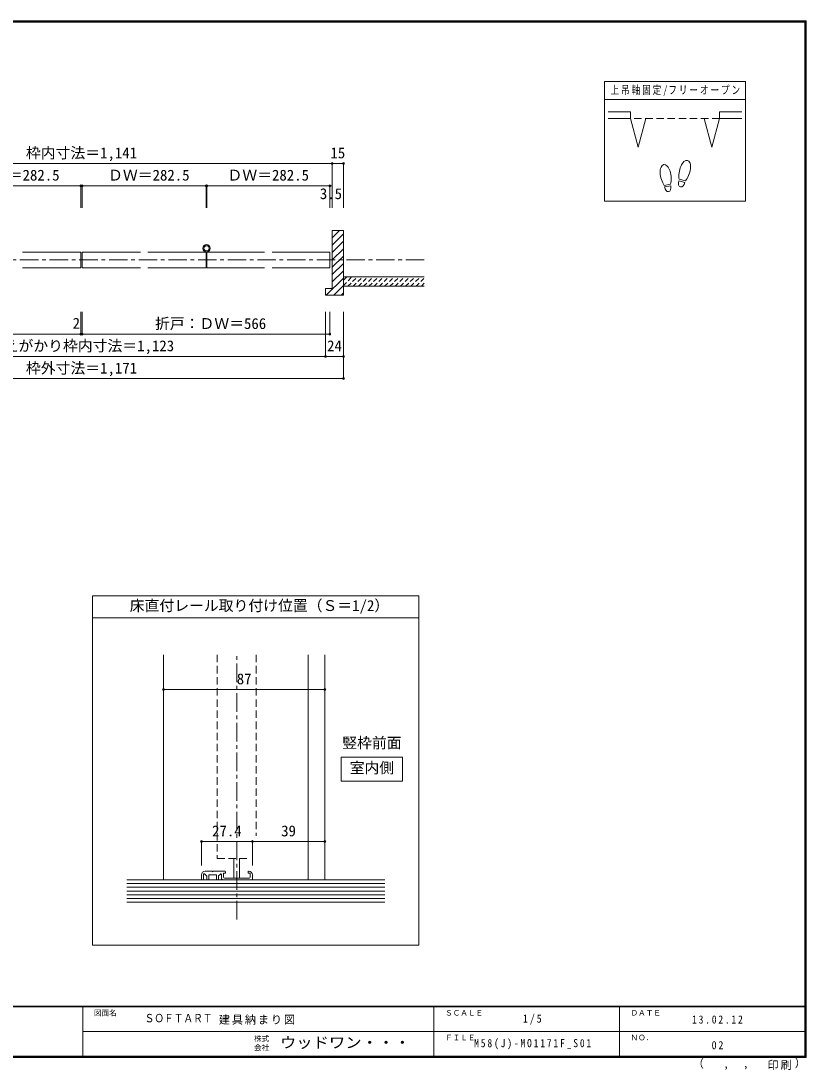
# Model space of a CAD drawing. Units: millimetres, scale not verified, with parts at other scales. Extents: x -973 to 977, y -718 to 696.
# Drawn here: x -82 to 977, y -718 to 696 of the extents above; entities that cross this region are included whole.
import ezdxf
from ezdxf.enums import TextEntityAlignment as Align

# ---------------------------------------------------------------- set-up
doc = ezdxf.new("R2010")
doc.units = ezdxf.units.MM
doc.header["$LTSCALE"] = 5
doc.header["$PDMODE"] = 32
doc.header["$PDSIZE"] = 2.5
for name, pattern in [('CHAIN1', [8, 5, -1, 1, -1]), ('DASHED1', [1.8, 1.2, -0.6]), ('DASHED2', [3, 2, -1])]:
    doc.linetypes.add(name, pattern=pattern)
for name, color, linetype, lineweight in [('0-1_通り芯', 4, 'CHAIN1', 9), ('0-3_仕上げ', 7, 'Continuous', 9), ('0-4_枠', 7, 'Continuous', 9), ('0-6_扉', 6, 'Continuous', 9), ('0-7_金物', 7, 'Continuous', 9), ('0-8_戸当り', 3, 'Continuous', 9), ('0-A_文字', 3, 'Continuous', 9), ('0-B_寸法', 7, 'Continuous', 9), ('0-C_ハッチ', 4, 'DASHED1', 9), ('1-1_通り芯', 4, 'CHAIN1', 9), ('1-3_仕上げ', 7, 'Continuous', 9), ('1-4_枠', 7, 'Continuous', 9), ('1-6_扉', 7, 'DASHED2', 9), ('1-7_金物', 7, 'Continuous', 9), ('1-A_文字', 7, 'Continuous', 9), ('1-B_寸法', 4, 'Continuous', 9), ('F-1_枠', 6, 'Continuous', 9)]:
    doc.layers.add(name, color=color, linetype=linetype, lineweight=lineweight)
doc.layers.add('F-0_補助線', color=7, linetype='Continuous')
doc.layers.add('F-A_文字', color=7, linetype='Continuous')
doc.styles.add('HGP明朝B', font='')
doc.styles.add('ＭＳ ゴシック', font='')
doc.styles.get('HGP明朝B').set_extended_font_data('HGP明朝B')
doc.styles.get('ＭＳ ゴシック').set_extended_font_data('MS Gothic')

msp = doc.modelspace()

# ---------------------------------------------------------------- linework, layer by layer
at = {"layer": '0-1_通り芯'}
msp.add_line((462, 373.877), (-462, 373.877), dxfattribs=at)
at = {"layer": '0-3_仕上げ', "color": 2}
for p, q in [((353, 350.877), (462, 350.877)), ((353, 338.377), (462, 338.377))]:
    msp.add_line(p, q, dxfattribs=at)
at = {"layer": '0-4_枠', "color": 3}
for p, q in [((338, 335.377), (338, 413.377)), ((353, 413.377), (338, 413.377)), ((329, 335.377), (338, 335.377)), ((329, 335.377), (329, 326.377))]:
    msp.add_line(p, q, dxfattribs=at)
at = {"layer": '0-4_枠', "color": 4}
for p, q in [((338, 403.696), (347.681, 413.377)), ((338, 393.797), (353, 408.797)), ((338, 383.897), (353, 398.897)), ((338, 373.998), (353, 388.998)), ((338, 364.098), (353, 379.098)), ((338, 354.199), (353, 369.199)), ((338, 344.299), (353, 359.299)), ((329.977, 326.377), (353, 349.4)), ((339.877, 326.377), (353, 339.5)), ((329, 335.299), (329.078, 335.377)), ((349.776, 326.377), (353, 329.601))]:
    msp.add_line(p, q, dxfattribs=at)
at = {"layer": '0-4_枠', "color": 3}
msp.add_lwpolyline([(329, 326.377), (353, 326.377), (353, 413.377)], dxfattribs=at)
at = {"layer": '0-6_扉'}
for p, q in [((-79.5, 384.377), (-1, 384.377)), ((-1, 384.377), (-1, 363.377)), ((1, 384.377), (79.5, 384.377)), ((1, 384.377), (1, 363.377)), ((89.5, 384.377), (168, 384.377)), ((168, 384.377), (168, 363.377)), ((169, 384.377), (246.75, 384.377)), ((169, 384.377), (169, 363.377)), ((256.75, 384.377), (334.5, 384.377)), ((334.5, 384.377), (334.5, 363.377)), ((334.5, 384.377), (334.5, 363.377)), ((-79.5, 363.377), (-1, 363.377)), ((1, 363.377), (79.5, 363.377)), ((89.5, 363.377), (168, 363.377)), ((169, 363.377), (246.75, 363.377)), ((256.75, 363.377), (334.5, 363.377))]:
    msp.add_line(p, q, dxfattribs=at)
at = {"layer": '0-7_金物'}
for radius in [5, 3.5]:
    msp.add_circle((168.5, 389.46), radius, dxfattribs=at)
at = {"layer": '0-8_戸当り', "color": 2}
for p, q in [((739.986, 573.251), (709.986, 573.251)), ((739.986, 573.251), (739.986, 564.251)), ((859.986, 573.251), (859.986, 564.251)), ((859.986, 573.251), (889.986, 573.251)), ((739.986, 564.251), (709.986, 564.251)), ((750.339, 525.614), (739.986, 564.251)), ((750.339, 525.614), (760.692, 564.251)), ((839.281, 564.251), (849.634, 525.614)), ((859.986, 564.251), (849.634, 525.614)), ((859.986, 564.251), (889.986, 564.251))]:
    msp.add_line(p, q, dxfattribs=at)
at = {"layer": '0-8_戸当り', "color": 7, "linetype": 'DASHED2'}
msp.add_line((859.986, 564.251), (739.986, 564.251), dxfattribs=at)
at = {"layer": '0-8_戸当り'}
for p, q in [((814.022, 480.235), (805.542, 482.507)), ((794.011, 475.878), (785.365, 474.353)), ((794.376, 473.81), (785.73, 472.285)), ((813.479, 478.206), (804.998, 480.478))]:
    msp.add_line(p, q, dxfattribs=at)
for centre, major_axis, ratio, start_param, end_param in [((813.267, 494.378), (3.644, 13.601), 0.5, 4.34059143, 8.22577918), ((787.35, 488.377), (-2.445, 13.867), 0.5, 4.34059143, 8.22577918), ((787.42, 487.981), (-2.963, 16.802), 0.4, 1.85063327, 2.44287679), ((787.42, 487.981), (-2.963, 16.802), 0.4, 3.84030852, 4.43255203), ((813.163, 493.989), (4.416, 16.48), 0.4, 1.85063327, 2.44287679), ((813.163, 493.989), (4.416, 16.48), 0.4, 3.84030852, 4.43255203), ((790.053, 473.047), (-1.27, 7.205), 0.6, 1.57079633, 4.71238898), ((809.238, 479.342), (1.894, 7.067), 0.6, 1.57079633, 4.71238898)]:
    msp.add_ellipse(centre, major_axis=major_axis, ratio=ratio, start_param=start_param, end_param=end_param, dxfattribs=at)
at = {"layer": '0-A_文字'}
for p, q in [((704.986, 614.167), (704.986, 453.167)), ((894.986, 614.167), (704.986, 614.167)), ((894.986, 590.167), (704.986, 590.167)), ((454.903, -78.642), (454.903, -549.667)), ((14.903, -108.642), (454.903, -108.642)), ((14.903, -549.667), (454.903, -549.667))]:
    msp.add_line(p, q, dxfattribs=at)
for points in [[(894.986, 614.167), (894.986, 453.167), (704.986, 453.167)], [(14.903, -549.667), (14.903, -78.642), (454.903, -78.642)]]:
    msp.add_lwpolyline(points, dxfattribs=at)
at = {"layer": '0-B_寸法', "color": 4}
for p, q in [((-338, 503.877), (338, 503.877)), ((338, 503.877), (338, 443.877)), ((338, 503.877), (353, 503.877)), ((353, 503.877), (353, 443.877)), ((-168, 473.877), (-1, 473.877)), ((-1, 473.877), (-1, 443.877)), ((1, 473.877), (1, 443.877)), ((1, 473.877), (168, 473.877)), ((168, 473.877), (168, 443.877)), ((169, 473.877), (169, 443.877)), ((169, 473.877), (334.5, 473.877)), ((334.5, 473.877), (334.5, 443.877)), ((334.5, 473.877), (338, 473.877)), ((-1, 273.877), (-1, 303.877)), ((1, 273.877), (1, 303.877)), ((329, 243.877), (329, 303.877)), ((334.5, 273.877), (334.5, 303.877)), ((353, 213.877), (353, 303.877)), ((334.5, 273.877), (-334.5, 273.877)), ((-329, 243.877), (329, 243.877)), ((329, 243.877), (353, 243.877)), ((-353, 213.877), (353, 213.877))]:
    msp.add_line(p, q, dxfattribs=at)
at = {"layer": '0-B_寸法'}
for p in [(338, 503.877), (353, 503.877), (-1, 473.877), (1, 473.877), (168, 473.877), (169, 473.877), (334.5, 473.877), (-1, 273.877), (1, 273.877), (334.5, 273.877), (329, 243.877), (353, 243.877), (353, 213.877)]:
    msp.add_point(p, dxfattribs=at)
at = {"layer": '0-C_ハッチ'}
for p, q in [((353, 346.46), (357.418, 350.877)), ((353, 339.389), (364.489, 350.877)), ((359.06, 338.377), (371.56, 350.877)), ((366.131, 338.377), (378.631, 350.877)), ((373.202, 338.377), (385.702, 350.877)), ((380.273, 338.377), (392.773, 350.877)), ((387.344, 338.377), (399.844, 350.877)), ((394.415, 338.377), (406.915, 350.877)), ((401.486, 338.377), (413.986, 350.877)), ((408.557, 338.377), (421.057, 350.877)), ((415.628, 338.377), (428.128, 350.877)), ((422.699, 338.377), (435.199, 350.877)), ((429.77, 338.377), (442.27, 350.877)), ((436.841, 338.377), (449.341, 350.877)), ((443.912, 338.377), (456.412, 350.877)), ((450.984, 338.377), (462, 349.394)), ((458.055, 338.377), (462, 342.322))]:
    msp.add_line(p, q, dxfattribs=at)
at = {"layer": '1-1_通り芯'}
msp.add_line((209.232, -514.956), (209.232, -158.333), dxfattribs=at)
at = {"layer": '1-3_仕上げ', "color": 2}
for p, q in [((408.653, -461.584), (61.153, -461.584)), ((61.153, -491.584), (408.653, -491.584))]:
    msp.add_line(p, q, dxfattribs=at)
at = {"layer": '1-3_仕上げ'}
for p, q in [((61.153, -466.584), (408.653, -466.584)), ((61.153, -471.584), (408.653, -471.584)), ((61.153, -476.584), (408.653, -476.584)), ((61.153, -481.584), (408.653, -481.584)), ((61.153, -486.584), (408.653, -486.584))]:
    msp.add_line(p, q, dxfattribs=at)
at = {"layer": '1-4_枠', "color": 3}
for p, q in [((110.482, -461.584), (110.482, -158.333)), ((305.482, -461.584), (305.482, -158.333)), ((327.982, -461.584), (327.982, -158.333))]:
    msp.add_line(p, q, dxfattribs=at)
at = {"layer": '1-4_枠'}
for p, q in [((166.732, -449.834), (175.982, -449.834)), ((176.732, -450.584), (175.982, -449.834)), ((176.732, -450.584), (177.482, -449.834)), ((193.232, -449.834), (177.482, -449.834)), ((193.482, -452.334), (191.982, -452.334)), ((193.982, -450.584), (193.982, -451.834)), ((224.482, -450.584), (224.482, -451.834)), ((224.982, -452.334), (226.482, -452.334)), ((161.732, -461.584), (161.732, -454.834)), ((161.732, -461.584), (164.232, -461.584)), ((164.232, -461.584), (164.232, -454.727)), ((168.982, -461.584), (171.732, -461.584)), ((171.732, -461.584), (171.732, -455.084)), ((171.982, -454.834), (181.482, -454.834)), ((181.732, -461.584), (181.732, -455.084)), ((181.732, -461.584), (184.482, -461.584)), ((184.482, -461.584), (184.482, -456.77)), ((184.702, -456.239), (187.202, -453.739)), ((188.482, -454.27), (188.482, -459.084)), ((190.982, -461.584), (230.232, -461.584)), ((191.232, -453.084), (191.232, -458.084)), ((192.482, -459.334), (208.482, -459.334)), ((209.232, -460.084), (208.482, -459.334)), ((227.232, -453.084), (227.232, -458.084)), ((230.232, -454.834), (230.232, -461.584))]:
    msp.add_line(p, q, dxfattribs=at)
for points in [[(168.982, -461.584), (168.982, -456.459), (166.366, -453.843)], [(209.232, -460.084), (209.982, -459.334), (225.982, -459.334)]]:
    msp.add_lwpolyline(points, dxfattribs=at)
for centre, radius, start, end in [((166.732, -454.834), 5, 90, 180), ((191.982, -453.084), 0.75, 90, 180), ((193.232, -450.584), 0.75, 360, 90), ((193.482, -451.834), 0.5, 270, 360), ((225.232, -450.584), 0.75, 90, 180), ((224.982, -451.834), 0.5, 180, 270), ((225.232, -454.834), 5, 360, 90), ((226.482, -453.084), 0.75, 0, 90), ((165.482, -454.727), 1.25, 45, 180), ((171.982, -455.084), 0.25, 90, 180), ((181.482, -455.084), 0.25, 0, 90), ((185.232, -456.77), 0.75, 135, 180), ((187.732, -454.27), 0.75, 360, 135), ((190.982, -459.084), 2.5, 180, 270), ((192.482, -458.084), 1.25, 180, 270), ((225.982, -458.084), 1.25, 270, 0)]:
    msp.add_arc(centre, radius, start, end, dxfattribs=at)
at = {"layer": '1-6_扉'}
for p, q in [((182.982, -158.333), (182.982, -432.834)), ((235.482, -158.333), (235.482, -402.334)), ((182.982, -432.834), (222.732, -432.834))]:
    msp.add_line(p, q, dxfattribs=at)
at = {"layer": '1-7_金物'}
for p, q in [((205.482, -432.94), (205.482, -459.334)), ((212.982, -432.94), (212.982, -459.334)), ((212.982, -459.334), (205.482, -459.334))]:
    msp.add_line(p, q, dxfattribs=at)
at = {"layer": '1-A_文字'}
msp.add_lwpolyline([(350.146, -296.028), (432.739, -296.028), (432.739, -328.408), (350.146, -328.408)], close=True, dxfattribs=at)
at = {"layer": '1-B_寸法'}
for p, q in [((110.482, -204.946), (110.482, -173.333)), ((327.982, -204.946), (327.982, -173.333)), ((110.482, -204.946), (327.982, -204.946)), ((161.732, -409.834), (230.232, -409.834)), ((161.732, -409.834), (161.732, -442.334)), ((230.232, -409.834), (230.232, -442.334)), ((230.232, -409.834), (327.982, -409.834)), ((305.482, -409.834), (305.482, -442.334)), ((327.982, -409.834), (327.982, -442.334))]:
    msp.add_line(p, q, dxfattribs=at)
at = {"layer": '1-B_寸法', "color": 7}
for p in [(110.482, -204.946), (327.982, -204.946), (161.732, -409.834), (230.232, -409.834), (327.982, -409.834)]:
    msp.add_point(p, dxfattribs=at)
at = {"layer": 'F-1_枠'}
for p, q in [((-973.347, 695.833), (976.653, 695.833)), ((-973.347, 695), (976.653, 695)), ((-973.347, 694.167), (976.653, 694.167)), ((974.986, 695.833), (974.986, -700.833)), ((975.82, 695.833), (975.82, -700.833)), ((976.653, 695.833), (976.653, -700.833)), ((976.653, -631.667), (-973.347, -631.667)), ((976.653, -632.5), (-973.347, -632.5)), ((1.653, -632.5), (1.653, -699.167)), ((474.986, -632.5), (474.986, -699.167)), ((724.986, -632.5), (724.986, -699.167)), ((1.653, -665.833), (974.986, -665.834)), ((976.653, -699.167), (-973.347, -699.167)), ((976.653, -700), (-973.347, -700)), ((976.653, -700.833), (-973.347, -700.833))]:
    msp.add_line(p, q, dxfattribs=at)

# ---------------------------------------------------------------- texts
at = {"layer": '0-A_文字', "color": 7, "style": 'ＭＳ ゴシック'}
msp.add_text('床直付レール取り付け位置（Ｓ＝1/2）', height=14.66, dxfattribs=at).set_placement((64.903, -103.642), align=Align.BOTTOM_LEFT)
at = {"layer": '0-A_文字', "color": 7, "insert": (713.111, 594.667), "char_height": 11, "attachment_point": 7, "style": 'ＭＳ ゴシック'}
msp.add_mtext('\\T1.23;\\W0.75;上吊軸固定/フリーオープン', dxfattribs=at)
at = {"layer": '0-B_寸法', "style": 'ＭＳ ゴシック'}
for s, p in [('枠内寸法＝1,141', (-75, 506.377)), ('15', (335.5, 506.377)), ('ＤＷ＝282.5', (-139.5, 476.377)), ('ＤＷ＝282.5', (35.75, 476.377)), ('ＤＷ＝282.5', (196.75, 476.377)), ('3.5', (321.25, 451.377)), ('折戸：ＤＷ＝566', (99, 276.377)), ('2', (-11.998, 276.828)), ('見えがかり枠内寸法＝1,123', (-125, 246.377)), ('24', (331, 246.377)), ('枠外寸法＝1,171', (-75, 216.377))]:
    msp.add_text(s, height=14.66, dxfattribs=at).set_placement(p, align=Align.BOTTOM_LEFT)
at = {"layer": '1-A_文字', "style": 'ＭＳ ゴシック'}
for s, p in [('竪枠前面', (351.443, -288.666)), ('室内側', (361.443, -322.218))]:
    msp.add_text(s, height=14.66, dxfattribs=at).set_placement(p, align=Align.BOTTOM_LEFT)
at = {"layer": '1-B_寸法', "color": 7, "style": 'ＭＳ ゴシック'}
for s, p in [('87', (209.232, -202.446)), ('27.4', (175.982, -407.334)), ('39', (269.107, -407.334))]:
    msp.add_text(s, height=14.66, dxfattribs=at).set_placement(p, align=Align.BOTTOM_LEFT)
at = {"layer": 'F-0_補助線', "style": 'HGP明朝B', "width": 0.85}
msp.add_text('ＳＯＦＴＡＲＴ', height=11, dxfattribs=at).set_placement((84.986, -656.798), align=Align.BOTTOM_LEFT)
at = {"layer": 'F-0_補助線', "insert": (185.035, -656.798), "char_height": 11, "attachment_point": 7, "style": 'ＭＳ ゴシック'}
msp.add_mtext('\\T1.17;建具納まり図', dxfattribs=at)
at = {"layer": 'F-A_文字', "style": 'ＭＳ ゴシック'}
for s, height, p in [('図面名', 7.331, (16.653, -646.667)), ('ＳＣＡＬＥ', 7.331, (489.986, -646.667)), ('ＤＡＴＥ', 7.331, (739.986, -646.667)), ('株式', 7.331, (232.486, -681.5)), ('ＦＩＬＥ', 7.331, (489.986, -680)), ('ＮＯ．', 7.331, (739.986, -680.001)), ('会社', 7.331, (232.486, -693.5)), ('（', 11, (823.992, -718.052)), ('）', 11, (961.387, -717.355)), (',', 11, (865.199, -718.052)), (',', 11, (891.686, -717.588))]:
    msp.add_text(s, height=height, dxfattribs=at).set_placement(p, align=Align.BOTTOM_LEFT)
at = {"layer": 'F-A_文字', "style": 'ＭＳ ゴシック', "width": 1.1}
msp.add_text('ウッドワン・・・', height=14.66, dxfattribs=at).set_placement((267.486, -692.5), align=Align.BOTTOM_LEFT)
at = {"layer": 'F-A_文字', "char_height": 11, "attachment_point": 7, "style": 'ＭＳ ゴシック'}
for s, insert in [('\\T1.38;\\W0.9;1/5', (594.986, -656.667)), ('\\T1.39;\\W0.85;13.02.12', (823.111, -655.417)), ('\\T1.4;\\W0.85;M58(J)-MO1171F_S01', (529.361, -690.001)), ('\\T1.36;\\W0.9;02', (849.361, -690.001)), ('\\T1.17;印刷', (924.678, -717.82))]:
    msp.add_mtext(s, dxfattribs=dict(at, insert=insert))

doc.saveas('drawing.dxf')
